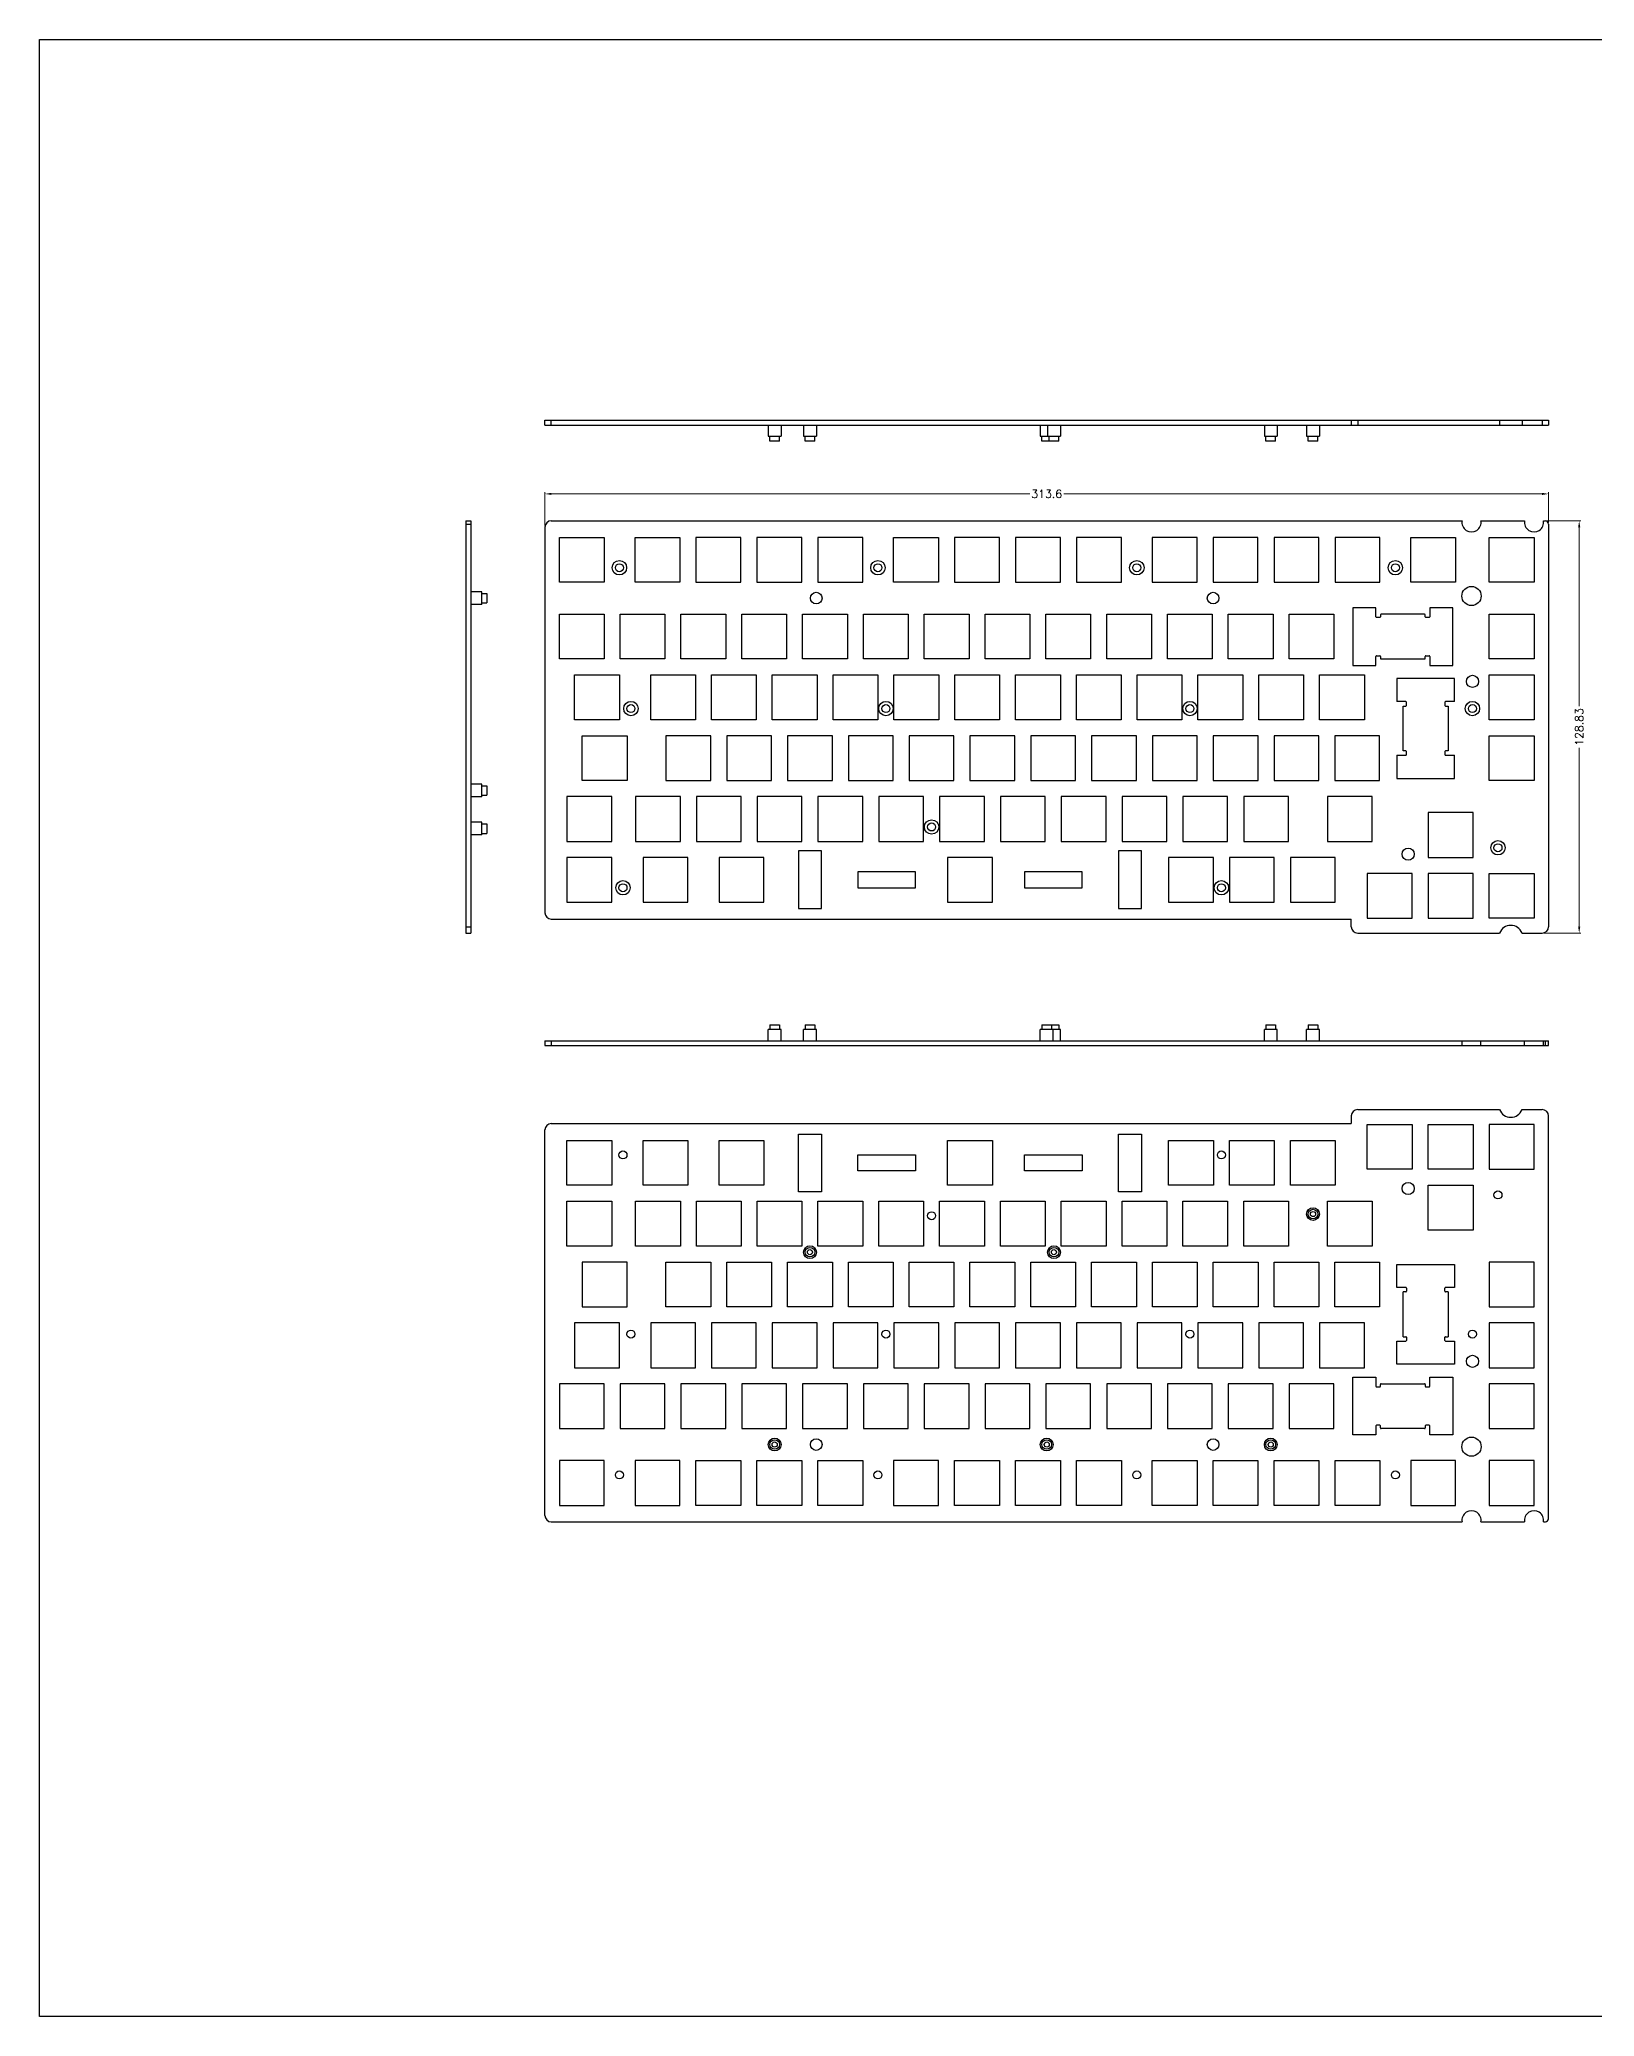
# Model space of a CAD drawing. Header units: millimetres. Extents: x 1236 to 3247, y -1329 to 363.
# Drawn here: x 2371 to 2856, y -1329 to -711 of the extents above; entities that cross this region are included whole.
import ezdxf

# ---------------------------------------------------------------- set-up
doc = ezdxf.new("R2010")
doc.units = ezdxf.units.MM
doc.header["$LTSCALE"] = 30.734
doc.header["$PDMODE"] = 3
doc.header["$PDSIZE"] = 8
doc.layers.get('0').update_dxf_attribs({"linetype": 'CONTINUOUS'})
doc.layers.get('Defpoints').update_dxf_attribs({"linetype": 'CONTINUOUS'})
doc.layers.add('dim', color=82, linetype='CONTINUOUS', lineweight=9)
doc.styles.add('ROMANC', font='romanc.shx', dxfattribs={"bigfont": 'gbcbig.shx'})
doc.dimstyles.new('YanXiu', dxfattribs={"dimtxt": 2.5, "dimasz": 2.2, "dimexe": 0.66, "dimexo": 0.66, "dimgap": 0.66, "dimtad": 0, "dimdsep": 46, "dimtxsty": 'ROMANC', "dimcen": 0, "dimclrd": 256, "dimclre": 131, "dimclrt": 42, "dimazin": 2, "dimtfac": 1, "dimtofl": 0, "dimtmove": 0, "dimatfit": 3, "dimfxl": 1, "dimlwd": 5, "dimlwe": 5, "dimarcsym": 0})

# ---------------------------------------------------------------- blocks, each defined once
blk = doc.blocks.new('*D18')
at = {"layer": 'Defpoints', "color": 0}
for p in [(2842.14, -852.92), (2528.54, -863.33), (2842.14, -862.33)]:
    blk.add_point(p, dxfattribs=at)
at = {"layer": 'dim', "color": 131, "lineweight": 5}
for p, q in [((2528.54, -862.83), (2528.54, -852.42)), ((2842.14, -861.83), (2842.14, -852.42))]:
    blk.add_line(p, q, dxfattribs=at)
at = {"layer": 'dim', "lineweight": 5}
for p, q in [((2530.54, -852.92), (2680.02, -852.92)), ((2840.14, -852.92), (2690.66, -852.92))]:
    blk.add_line(p, q, dxfattribs=at)
at = {"layer": 'dim'}
for points in [[(2530.54, -852.59), (2530.54, -853.25), (2528.54, -852.92)], [(2840.14, -852.59), (2840.14, -853.25), (2842.14, -852.92)]]:
    blk.add_solid(points, dxfattribs=at)
at = {"layer": 'dim', "color": 42, "insert": (2685.34, -852.92), "char_height": 2.5, "attachment_point": 5, "style": 'ROMANC'}
blk.add_mtext('313.6', dxfattribs=at)
blk = doc.blocks.new('*D19')
at = {"layer": 'Defpoints', "color": 0}
for p in [(2840.57, -861.33), (2840.14, -990.17), (2851.72, -990.17)]:
    blk.add_point(p, dxfattribs=at)
at = {"layer": 'dim', "color": 131, "lineweight": 5}
for p, q in [((2841.07, -861.33), (2852.22, -861.33)), ((2840.64, -990.17), (2852.22, -990.17))]:
    blk.add_line(p, q, dxfattribs=at)
at = {"layer": 'dim', "lineweight": 5}
for p, q in [((2851.72, -863.33), (2851.72, -919.24)), ((2851.72, -988.17), (2851.72, -932.26))]:
    blk.add_line(p, q, dxfattribs=at)
at = {"layer": 'dim'}
for points in [[(2851.39, -863.33), (2852.05, -863.33), (2851.72, -861.33)], [(2851.39, -988.17), (2852.05, -988.17), (2851.72, -990.17)]]:
    blk.add_solid(points, dxfattribs=at)
at = {"layer": 'dim', "color": 42, "insert": (2851.72, -925.75), "char_height": 2.5, "attachment_point": 5, "rotation": 90, "style": 'ROMANC'}
blk.add_mtext('128.83', dxfattribs=at)

msp = doc.modelspace()

# ---------------------------------------------------------------- linework, layer by layer
at = {"color": 7, "linetype": 'Continuous'}
for p, q in [((2528.543, -831.413), (2528.543, -829.913)), ((2528.543, -829.913), (2842.143, -829.913)), ((2528.543, -831.413), (2842.143, -831.413)), ((2530.543, -831.413), (2530.543, -829.913)), ((2598.343, -831.413), (2598.343, -834.913)), ((2602.343, -831.413), (2602.343, -834.913)), ((2609.373, -831.413), (2609.373, -834.913)), ((2613.373, -831.413), (2613.373, -834.913)), ((2683.343, -831.413), (2683.343, -834.913)), ((2685.608, -831.413), (2685.608, -834.913)), ((2689.608, -831.413), (2689.608, -834.913)), ((2753.343, -831.413), (2753.343, -834.913)), ((2757.343, -831.413), (2757.343, -834.913)), ((2766.548, -831.413), (2766.548, -834.913)), ((2770.548, -831.413), (2770.548, -834.913)), ((2780.508, -829.913), (2780.508, -831.413)), ((2782.508, -829.913), (2782.508, -831.413)), ((2826.838, -829.913), (2826.838, -831.413)), ((2833.848, -829.913), (2833.848, -831.413)), ((2840.143, -829.913), (2840.143, -831.413)), ((2842.143, -829.913), (2842.143, -831.413)), ((2598.343, -834.913), (2602.343, -834.913)), ((2598.843, -836.413), (2598.843, -834.913)), ((2601.843, -836.413), (2598.843, -836.413)), ((2601.843, -836.413), (2601.843, -834.913)), ((2609.373, -834.913), (2613.373, -834.913)), ((2609.873, -836.413), (2609.873, -834.913)), ((2612.873, -836.413), (2609.873, -836.413)), ((2612.873, -836.413), (2612.873, -834.913)), ((2683.343, -834.913), (2689.608, -834.913)), ((2683.843, -836.413), (2683.843, -834.913)), ((2689.108, -836.413), (2683.843, -836.413)), ((2686.108, -836.413), (2686.108, -834.913)), ((2689.108, -836.413), (2689.108, -834.913)), ((2753.343, -834.913), (2757.343, -834.913)), ((2753.843, -836.413), (2753.843, -834.913)), ((2756.843, -836.413), (2753.843, -836.413)), ((2756.843, -836.413), (2756.843, -834.913)), ((2766.548, -834.913), (2770.548, -834.913)), ((2767.048, -836.413), (2767.048, -834.913)), ((2770.048, -836.413), (2767.048, -836.413)), ((2770.048, -836.413), (2770.048, -834.913)), ((2503.899, -861.331), (2503.899, -990.165)), ((2503.899, -861.331), (2505.399, -861.331)), ((2503.899, -862.331), (2505.399, -862.331)), ((2505.399, -861.331), (2505.399, -990.165)), ((2528.543, -863.331), (2528.543, -983.798)), ((2530.543, -861.331), (2815.103, -861.331)), ((2821.03, -861.331), (2834.643, -861.331)), ((2840.57, -861.331), (2841.143, -861.331)), ((2842.143, -862.331), (2842.143, -988.165)), ((2533.078, -880.498), (2533.078, -866.498)), ((2533.078, -866.498), (2547.078, -866.498)), ((2547.078, -866.498), (2547.078, -880.498)), ((2556.715, -880.498), (2556.715, -866.498)), ((2556.715, -866.498), (2570.715, -866.498)), ((2570.715, -866.498), (2570.715, -880.498)), ((2575.765, -866.498), (2575.765, -880.498)), ((2589.765, -866.498), (2575.765, -866.498)), ((2589.765, -880.498), (2589.765, -866.498)), ((2594.815, -866.498), (2594.815, -880.498)), ((2608.815, -866.498), (2594.815, -866.498)), ((2608.815, -880.498), (2608.815, -866.498)), ((2613.865, -866.498), (2613.865, -880.498)), ((2627.865, -866.498), (2613.865, -866.498)), ((2627.865, -880.498), (2627.865, -866.498)), ((2637.523, -880.498), (2637.523, -866.498)), ((2637.523, -866.498), (2651.523, -866.498)), ((2651.523, -866.498), (2651.523, -880.498)), ((2656.573, -866.498), (2656.573, -880.498)), ((2670.573, -866.498), (2656.573, -866.498)), ((2670.573, -880.498), (2670.573, -866.498)), ((2675.623, -866.498), (2675.623, -880.498)), ((2689.623, -866.498), (2675.623, -866.498)), ((2689.623, -880.498), (2689.623, -866.498)), ((2694.673, -866.498), (2694.673, -880.498)), ((2708.673, -866.498), (2694.673, -866.498)), ((2708.673, -880.498), (2708.673, -866.498)), ((2718.31, -866.498), (2718.31, -880.498)), ((2732.31, -866.498), (2718.31, -866.498)), ((2732.31, -880.498), (2732.31, -866.498)), ((2737.36, -866.498), (2737.36, -880.498)), ((2751.36, -866.498), (2737.36, -866.498)), ((2751.36, -880.498), (2751.36, -866.498)), ((2770.41, -866.498), (2756.41, -866.498)), ((2756.41, -866.498), (2756.41, -880.498)), ((2770.41, -880.498), (2770.41, -866.498)), ((2789.46, -866.498), (2775.46, -866.498)), ((2775.46, -866.498), (2775.46, -880.498)), ((2789.46, -880.498), (2789.46, -866.498)), ((2799.078, -866.498), (2813.078, -866.498)), ((2799.078, -880.498), (2799.078, -866.498)), ((2813.078, -866.498), (2813.078, -880.498)), ((2823.608, -866.498), (2837.608, -866.498)), ((2823.608, -880.498), (2823.608, -866.498)), ((2837.608, -866.498), (2837.608, -880.498)), ((2547.078, -880.498), (2533.078, -880.498)), ((2570.715, -880.498), (2556.715, -880.498)), ((2575.765, -880.498), (2589.765, -880.498)), ((2594.815, -880.498), (2608.815, -880.498)), ((2613.865, -880.498), (2627.865, -880.498)), ((2651.523, -880.498), (2637.523, -880.498)), ((2656.573, -880.498), (2670.573, -880.498)), ((2675.623, -880.498), (2689.623, -880.498)), ((2694.673, -880.498), (2708.673, -880.498)), ((2718.31, -880.498), (2732.31, -880.498)), ((2737.36, -880.498), (2751.36, -880.498)), ((2756.41, -880.498), (2770.41, -880.498)), ((2775.46, -880.498), (2789.46, -880.498)), ((2813.078, -880.498), (2799.078, -880.498)), ((2837.608, -880.498), (2823.608, -880.498)), ((2508.899, -883.498), (2505.399, -883.498)), ((2508.899, -887.498), (2505.399, -887.498)), ((2508.899, -887.497), (2508.899, -883.499)), ((2508.899, -883.998), (2510.399, -883.998)), ((2508.899, -886.998), (2510.399, -886.998)), ((2510.399, -883.998), (2510.399, -886.998)), ((2788.203, -888.498), (2781.003, -888.498)), ((2781.003, -888.498), (2781.003, -906.498)), ((2788.203, -891.298), (2788.203, -888.498)), ((2812.203, -888.498), (2805.003, -888.498)), ((2805.003, -888.498), (2805.003, -891.298)), ((2812.203, -906.498), (2812.203, -888.498)), ((2533.078, -904.498), (2533.078, -890.498)), ((2533.078, -890.498), (2547.078, -890.498)), ((2547.078, -890.498), (2547.078, -904.498)), ((2552.078, -904.498), (2552.078, -890.498)), ((2552.078, -890.498), (2566.078, -890.498)), ((2566.078, -890.498), (2566.078, -904.498)), ((2571.078, -904.498), (2571.078, -890.498)), ((2571.078, -890.498), (2585.078, -890.498)), ((2585.078, -890.498), (2585.078, -904.498)), ((2590.078, -904.498), (2590.078, -890.498)), ((2590.078, -890.498), (2604.078, -890.498)), ((2604.078, -890.498), (2604.078, -904.498)), ((2609.078, -904.498), (2609.078, -890.498)), ((2609.078, -890.498), (2623.078, -890.498)), ((2623.078, -890.498), (2623.078, -904.498)), ((2628.078, -904.498), (2628.078, -890.498)), ((2628.078, -890.498), (2642.078, -890.498)), ((2642.078, -890.498), (2642.078, -904.498)), ((2647.078, -904.498), (2647.078, -890.498)), ((2647.078, -890.498), (2661.078, -890.498)), ((2661.078, -890.498), (2661.078, -904.498)), ((2666.078, -904.498), (2666.078, -890.498)), ((2666.078, -890.498), (2680.078, -890.498)), ((2680.078, -890.498), (2680.078, -904.498)), ((2685.078, -904.498), (2685.078, -890.498)), ((2685.078, -890.498), (2699.078, -890.498)), ((2699.078, -890.498), (2699.078, -904.498)), ((2704.078, -904.498), (2704.078, -890.498)), ((2704.078, -890.498), (2718.078, -890.498)), ((2718.078, -890.498), (2718.078, -904.498)), ((2723.078, -890.498), (2737.078, -890.498)), ((2723.078, -904.498), (2723.078, -890.498)), ((2737.078, -890.498), (2737.078, -904.498)), ((2742.078, -890.498), (2756.078, -890.498)), ((2742.078, -904.498), (2742.078, -890.498)), ((2756.078, -890.498), (2756.078, -904.498)), ((2761.078, -890.498), (2775.078, -890.498)), ((2761.078, -904.498), (2761.078, -890.498)), ((2775.078, -890.498), (2775.078, -904.498)), ((2789.403, -891.498), (2788.403, -891.498)), ((2789.603, -890.698), (2789.603, -891.298)), ((2803.403, -890.498), (2789.803, -890.498)), ((2803.603, -891.298), (2803.603, -890.698)), ((2804.803, -891.498), (2803.803, -891.498)), ((2823.608, -890.498), (2837.608, -890.498)), ((2823.608, -904.498), (2823.608, -890.498)), ((2837.608, -890.498), (2837.608, -904.498)), ((2547.078, -904.498), (2533.078, -904.498)), ((2566.078, -904.498), (2552.078, -904.498)), ((2585.078, -904.498), (2571.078, -904.498)), ((2604.078, -904.498), (2590.078, -904.498)), ((2623.078, -904.498), (2609.078, -904.498)), ((2642.078, -904.498), (2628.078, -904.498)), ((2661.078, -904.498), (2647.078, -904.498)), ((2680.078, -904.498), (2666.078, -904.498)), ((2699.078, -904.498), (2685.078, -904.498)), ((2718.078, -904.498), (2704.078, -904.498)), ((2737.078, -904.498), (2723.078, -904.498)), ((2756.078, -904.498), (2742.078, -904.498)), ((2775.078, -904.498), (2761.078, -904.498)), ((2781.003, -906.498), (2788.203, -906.498)), ((2788.203, -906.498), (2788.203, -903.698)), ((2788.403, -903.498), (2789.403, -903.498)), ((2789.603, -903.698), (2789.603, -904.298)), ((2789.803, -904.498), (2803.403, -904.498)), ((2803.603, -904.298), (2803.603, -903.698)), ((2803.803, -903.498), (2804.803, -903.498)), ((2805.003, -903.698), (2805.003, -906.498)), ((2805.003, -906.498), (2812.203, -906.498)), ((2837.608, -904.498), (2823.608, -904.498)), ((2537.843, -923.498), (2537.843, -909.498)), ((2537.843, -909.498), (2551.843, -909.498)), ((2551.843, -909.498), (2551.843, -923.498)), ((2561.608, -923.498), (2561.608, -909.498)), ((2561.608, -909.498), (2575.608, -909.498)), ((2575.608, -909.498), (2575.608, -923.498)), ((2580.608, -923.498), (2580.608, -909.498)), ((2580.608, -909.498), (2594.608, -909.498)), ((2594.608, -909.498), (2594.608, -923.498)), ((2599.608, -923.498), (2599.608, -909.498)), ((2599.608, -909.498), (2613.608, -909.498)), ((2613.608, -909.498), (2613.608, -923.498)), ((2618.608, -923.498), (2618.608, -909.498)), ((2618.608, -909.498), (2632.608, -909.498)), ((2632.608, -909.498), (2632.608, -923.498)), ((2637.608, -923.498), (2637.608, -909.498)), ((2637.608, -909.498), (2651.608, -909.498)), ((2651.608, -909.498), (2651.608, -923.498)), ((2656.608, -923.498), (2656.608, -909.498)), ((2656.608, -909.498), (2670.608, -909.498)), ((2670.608, -909.498), (2670.608, -923.498)), ((2675.608, -923.498), (2675.608, -909.498)), ((2675.608, -909.498), (2689.608, -909.498)), ((2689.608, -909.498), (2689.608, -923.498)), ((2694.608, -923.498), (2694.608, -909.498)), ((2694.608, -909.498), (2708.608, -909.498)), ((2708.608, -909.498), (2708.608, -923.498)), ((2713.608, -909.498), (2727.608, -909.498)), ((2713.608, -923.498), (2713.608, -909.498)), ((2727.608, -909.498), (2727.608, -923.498)), ((2732.608, -909.498), (2746.608, -909.498)), ((2732.608, -923.498), (2732.608, -909.498)), ((2746.608, -909.498), (2746.608, -923.498)), ((2751.608, -909.498), (2765.608, -909.498)), ((2751.608, -923.498), (2751.608, -909.498)), ((2765.608, -909.498), (2765.608, -923.498)), ((2770.608, -909.498), (2784.608, -909.498)), ((2770.608, -923.498), (2770.608, -909.498)), ((2784.608, -909.498), (2784.608, -923.498)), ((2812.748, -910.598), (2794.748, -910.598)), ((2794.748, -910.598), (2794.748, -917.798)), ((2812.748, -917.798), (2812.748, -910.598)), ((2823.608, -909.498), (2837.608, -909.498)), ((2823.608, -923.498), (2823.608, -909.498)), ((2837.608, -909.498), (2837.608, -923.498)), ((2796.748, -933.198), (2796.748, -919.198)), ((2810.748, -919.198), (2810.748, -933.198)), ((2551.843, -923.498), (2537.843, -923.498)), ((2575.608, -923.498), (2561.608, -923.498)), ((2594.608, -923.498), (2580.608, -923.498)), ((2613.608, -923.498), (2599.608, -923.498)), ((2632.608, -923.498), (2618.608, -923.498)), ((2651.608, -923.498), (2637.608, -923.498)), ((2670.608, -923.498), (2656.608, -923.498)), ((2689.608, -923.498), (2675.608, -923.498)), ((2708.608, -923.498), (2694.608, -923.498)), ((2727.608, -923.498), (2713.608, -923.498)), ((2746.608, -923.498), (2732.608, -923.498)), ((2765.608, -923.498), (2751.608, -923.498)), ((2784.608, -923.498), (2770.608, -923.498)), ((2837.608, -923.498), (2823.608, -923.498)), ((2540.223, -942.498), (2540.223, -928.498)), ((2540.223, -928.498), (2554.223, -928.498)), ((2554.223, -928.498), (2554.223, -942.498)), ((2566.373, -928.498), (2566.373, -942.498)), ((2580.373, -928.498), (2566.373, -928.498)), ((2580.373, -942.498), (2580.373, -928.498)), ((2585.373, -928.498), (2585.373, -942.498)), ((2599.373, -928.498), (2585.373, -928.498)), ((2599.373, -942.498), (2599.373, -928.498)), ((2604.373, -928.498), (2604.373, -942.498)), ((2618.373, -928.498), (2604.373, -928.498)), ((2618.373, -942.498), (2618.373, -928.498)), ((2623.373, -928.498), (2623.373, -942.498)), ((2637.373, -928.498), (2623.373, -928.498)), ((2637.373, -942.498), (2637.373, -928.498)), ((2642.373, -928.498), (2642.373, -942.498)), ((2656.373, -928.498), (2642.373, -928.498)), ((2656.373, -942.498), (2656.373, -928.498)), ((2661.373, -928.498), (2661.373, -942.498)), ((2675.373, -928.498), (2661.373, -928.498)), ((2675.373, -942.498), (2675.373, -928.498)), ((2680.373, -928.498), (2680.373, -942.498)), ((2694.373, -928.498), (2680.373, -928.498)), ((2694.373, -942.498), (2694.373, -928.498)), ((2713.373, -928.498), (2699.373, -928.498)), ((2699.373, -928.498), (2699.373, -942.498)), ((2713.373, -942.498), (2713.373, -928.498)), ((2732.373, -928.498), (2718.373, -928.498)), ((2718.373, -928.498), (2718.373, -942.498)), ((2732.373, -942.498), (2732.373, -928.498)), ((2751.373, -928.498), (2737.373, -928.498)), ((2737.373, -928.498), (2737.373, -942.498)), ((2751.373, -942.498), (2751.373, -928.498)), ((2770.373, -928.498), (2756.373, -928.498)), ((2756.373, -928.498), (2756.373, -942.498)), ((2770.373, -942.498), (2770.373, -928.498)), ((2789.373, -928.498), (2775.373, -928.498)), ((2775.373, -928.498), (2775.373, -942.498)), ((2789.373, -942.498), (2789.373, -928.498)), ((2823.608, -928.498), (2837.608, -928.498)), ((2823.608, -942.498), (2823.608, -928.498)), ((2837.608, -928.498), (2837.608, -942.498)), ((2794.748, -934.598), (2794.748, -941.798)), ((2812.748, -941.798), (2812.748, -934.598)), ((2508.899, -943.598), (2505.399, -943.598)), ((2508.899, -947.597), (2508.899, -943.599)), ((2508.899, -944.098), (2510.399, -944.098)), ((2510.399, -944.098), (2510.399, -947.098)), ((2554.223, -942.498), (2540.223, -942.498)), ((2566.373, -942.498), (2580.373, -942.498)), ((2585.373, -942.498), (2599.373, -942.498)), ((2604.373, -942.498), (2618.373, -942.498)), ((2623.373, -942.498), (2637.373, -942.498)), ((2642.373, -942.498), (2656.373, -942.498)), ((2661.373, -942.498), (2675.373, -942.498)), ((2680.373, -942.498), (2694.373, -942.498)), ((2699.373, -942.498), (2713.373, -942.498)), ((2718.373, -942.498), (2732.373, -942.498)), ((2737.373, -942.498), (2751.373, -942.498)), ((2756.373, -942.498), (2770.373, -942.498)), ((2775.373, -942.498), (2789.373, -942.498)), ((2794.748, -941.798), (2812.748, -941.798)), ((2837.608, -942.498), (2823.608, -942.498)), ((2508.899, -947.598), (2505.399, -947.598)), ((2508.899, -947.098), (2510.399, -947.098)), ((2535.448, -947.498), (2535.448, -961.498)), ((2549.448, -947.498), (2535.448, -947.498)), ((2549.448, -961.498), (2549.448, -947.498)), ((2556.883, -947.498), (2556.883, -961.498)), ((2570.883, -947.498), (2556.883, -947.498)), ((2570.883, -961.498), (2570.883, -947.498)), ((2575.883, -947.498), (2575.883, -961.498)), ((2589.883, -947.498), (2575.883, -947.498)), ((2589.883, -961.498), (2589.883, -947.498)), ((2594.883, -947.498), (2594.883, -961.498)), ((2608.883, -947.498), (2594.883, -947.498)), ((2608.883, -961.498), (2608.883, -947.498)), ((2613.883, -947.498), (2613.883, -961.498)), ((2627.883, -947.498), (2613.883, -947.498)), ((2627.883, -961.498), (2627.883, -947.498)), ((2632.883, -947.498), (2632.883, -961.498)), ((2646.883, -947.498), (2632.883, -947.498)), ((2646.883, -961.498), (2646.883, -947.498)), ((2651.883, -947.498), (2651.883, -961.498)), ((2665.883, -947.498), (2651.883, -947.498)), ((2665.883, -961.498), (2665.883, -947.498)), ((2684.883, -947.498), (2670.883, -947.498)), ((2670.883, -947.498), (2670.883, -961.498)), ((2684.883, -961.498), (2684.883, -947.498)), ((2703.883, -947.498), (2689.883, -947.498)), ((2689.883, -947.498), (2689.883, -961.498)), ((2703.883, -961.498), (2703.883, -947.498)), ((2722.883, -947.498), (2708.883, -947.498)), ((2708.883, -947.498), (2708.883, -961.498)), ((2722.883, -961.498), (2722.883, -947.498)), ((2741.883, -947.498), (2727.883, -947.498)), ((2727.883, -947.498), (2727.883, -961.498)), ((2741.883, -961.498), (2741.883, -947.498)), ((2760.883, -947.498), (2746.883, -947.498)), ((2746.883, -947.498), (2746.883, -961.498)), ((2760.883, -961.498), (2760.883, -947.498)), ((2787.028, -947.498), (2773.028, -947.498)), ((2773.028, -947.498), (2773.028, -961.498)), ((2787.028, -961.498), (2787.028, -947.498)), ((2508.899, -955.498), (2505.399, -955.498)), ((2508.899, -959.497), (2508.899, -955.499)), ((2508.899, -955.998), (2510.399, -955.998)), ((2510.399, -955.998), (2510.399, -958.998)), ((2818.558, -952.498), (2804.558, -952.498)), ((2804.558, -952.498), (2804.558, -966.498)), ((2818.558, -966.498), (2818.558, -952.498)), ((2508.899, -959.498), (2505.399, -959.498)), ((2508.899, -958.998), (2510.399, -958.998)), ((2535.448, -961.498), (2549.448, -961.498)), ((2556.883, -961.498), (2570.883, -961.498)), ((2575.883, -961.498), (2589.883, -961.498)), ((2594.883, -961.498), (2608.883, -961.498)), ((2613.883, -961.498), (2627.883, -961.498)), ((2632.883, -961.498), (2646.883, -961.498)), ((2651.883, -961.498), (2665.883, -961.498)), ((2670.883, -961.498), (2684.883, -961.498)), ((2689.883, -961.498), (2703.883, -961.498)), ((2708.883, -961.498), (2722.883, -961.498)), ((2727.883, -961.498), (2741.883, -961.498)), ((2746.883, -961.498), (2760.883, -961.498)), ((2773.028, -961.498), (2787.028, -961.498)), ((2535.448, -966.498), (2535.448, -980.498)), ((2549.448, -966.498), (2535.448, -966.498)), ((2549.448, -980.498), (2549.448, -966.498)), ((2559.213, -966.498), (2559.213, -980.498)), ((2573.213, -966.498), (2559.213, -966.498)), ((2573.213, -980.498), (2573.213, -966.498)), ((2582.978, -966.498), (2582.978, -980.498)), ((2596.978, -966.498), (2582.978, -966.498)), ((2596.978, -980.498), (2596.978, -966.498)), ((2607.783, -964.498), (2607.783, -982.498)), ((2614.983, -964.498), (2607.783, -964.498)), ((2614.983, -982.498), (2614.983, -964.498)), ((2668.383, -966.498), (2654.383, -966.498)), ((2654.383, -966.498), (2654.383, -980.498)), ((2668.383, -980.498), (2668.383, -966.498)), ((2714.983, -964.498), (2707.783, -964.498)), ((2707.783, -964.498), (2707.783, -982.498)), ((2714.983, -982.498), (2714.983, -964.498)), ((2737.408, -966.498), (2723.408, -966.498)), ((2723.408, -966.498), (2723.408, -980.498)), ((2737.408, -980.498), (2737.408, -966.498)), ((2756.458, -966.498), (2742.458, -966.498)), ((2742.458, -966.498), (2742.458, -980.498)), ((2756.458, -980.498), (2756.458, -966.498)), ((2775.508, -966.498), (2761.508, -966.498)), ((2761.508, -966.498), (2761.508, -980.498)), ((2775.508, -980.498), (2775.508, -966.498)), ((2804.558, -966.498), (2818.558, -966.498)), ((2626.383, -970.998), (2626.383, -975.998)), ((2644.383, -970.998), (2626.383, -970.998)), ((2644.383, -975.998), (2644.383, -970.998)), ((2696.383, -970.998), (2678.383, -970.998)), ((2678.383, -970.998), (2678.383, -975.998)), ((2696.383, -975.998), (2696.383, -970.998)), ((2799.508, -971.498), (2785.508, -971.498)), ((2785.508, -971.498), (2785.508, -985.498)), ((2799.508, -985.498), (2799.508, -971.498)), ((2818.558, -971.498), (2804.558, -971.498)), ((2804.558, -971.498), (2804.558, -985.498)), ((2818.558, -985.498), (2818.558, -971.498)), ((2823.608, -971.498), (2837.608, -971.498)), ((2823.608, -985.498), (2823.608, -971.498)), ((2837.608, -971.498), (2837.608, -985.498)), ((2535.448, -980.498), (2549.448, -980.498)), ((2559.213, -980.498), (2573.213, -980.498)), ((2582.978, -980.498), (2596.978, -980.498)), ((2626.383, -975.998), (2644.383, -975.998)), ((2654.383, -980.498), (2668.383, -980.498)), ((2678.383, -975.998), (2696.383, -975.998)), ((2723.408, -980.498), (2737.408, -980.498)), ((2742.458, -980.498), (2756.458, -980.498)), ((2761.508, -980.498), (2775.508, -980.498)), ((2503.899, -988.165), (2505.399, -988.165)), ((2530.543, -985.798), (2780.508, -985.798)), ((2607.783, -982.498), (2614.983, -982.498)), ((2707.783, -982.498), (2714.983, -982.498)), ((2780.508, -988.165), (2780.508, -985.798)), ((2785.508, -985.498), (2799.508, -985.498)), ((2804.558, -985.498), (2818.558, -985.498)), ((2837.608, -985.498), (2823.608, -985.498)), ((2503.899, -990.165), (2505.399, -990.165)), ((2782.508, -990.165), (2826.838, -990.165)), ((2833.848, -990.165), (2840.143, -990.165)), ((2598.843, -1018.81), (2598.843, -1020.31)), ((2598.843, -1018.81), (2601.843, -1018.81)), ((2601.843, -1018.81), (2601.843, -1020.31)), ((2609.873, -1018.81), (2609.873, -1020.31)), ((2609.873, -1018.81), (2612.873, -1018.81)), ((2612.873, -1018.81), (2612.873, -1020.31)), ((2683.843, -1018.81), (2683.843, -1020.31)), ((2683.843, -1018.81), (2689.108, -1018.81)), ((2686.843, -1018.81), (2686.843, -1020.31)), ((2689.108, -1018.81), (2689.108, -1020.31)), ((2753.843, -1018.81), (2756.843, -1018.81)), ((2753.843, -1018.81), (2753.843, -1020.31)), ((2756.843, -1018.81), (2756.843, -1020.31)), ((2767.048, -1018.81), (2770.048, -1018.81)), ((2767.048, -1018.81), (2767.048, -1020.31)), ((2770.048, -1018.81), (2770.048, -1020.31)), ((2528.543, -1023.81), (2528.543, -1025.31)), ((2528.543, -1023.81), (2842.143, -1023.81)), ((2528.543, -1025.31), (2842.143, -1025.31)), ((2530.543, -1023.81), (2530.543, -1025.31)), ((2598.343, -1023.81), (2598.343, -1020.31)), ((2602.343, -1020.31), (2598.343, -1020.31)), ((2602.343, -1023.81), (2602.343, -1020.31)), ((2609.373, -1023.81), (2609.373, -1020.31)), ((2613.373, -1020.31), (2609.373, -1020.31)), ((2613.373, -1023.81), (2613.373, -1020.31)), ((2683.343, -1023.81), (2683.343, -1020.31)), ((2689.608, -1020.31), (2683.343, -1020.31)), ((2687.343, -1023.81), (2687.343, -1020.31)), ((2689.608, -1023.81), (2689.608, -1020.31)), ((2757.343, -1020.31), (2753.343, -1020.31)), ((2753.343, -1023.81), (2753.343, -1020.31)), ((2757.343, -1023.81), (2757.343, -1020.31)), ((2770.548, -1020.31), (2766.548, -1020.31)), ((2766.548, -1023.81), (2766.548, -1020.31)), ((2770.548, -1023.81), (2770.548, -1020.31)), ((2815.103, -1025.31), (2815.103, -1023.81)), ((2821.03, -1025.31), (2821.03, -1023.81)), ((2834.643, -1025.31), (2834.643, -1023.81)), ((2840.57, -1025.31), (2840.57, -1023.81)), ((2841.143, -1025.31), (2841.143, -1023.81)), ((2842.143, -1025.31), (2842.143, -1023.81)), ((2530.543, -1049.655), (2780.508, -1049.655)), ((2780.508, -1047.288), (2780.508, -1049.655)), ((2782.508, -1045.288), (2826.838, -1045.288)), ((2785.508, -1049.955), (2799.508, -1049.955)), ((2785.508, -1063.955), (2785.508, -1049.955)), ((2799.508, -1049.955), (2799.508, -1063.955)), ((2804.558, -1049.955), (2818.558, -1049.955)), ((2804.558, -1063.955), (2804.558, -1049.955)), ((2818.558, -1049.955), (2818.558, -1063.955)), ((2837.608, -1049.955), (2823.608, -1049.955)), ((2823.608, -1049.955), (2823.608, -1063.955)), ((2833.848, -1045.288), (2840.143, -1045.288)), ((2837.608, -1063.955), (2837.608, -1049.955)), ((2842.143, -1173.122), (2842.143, -1047.288)), ((2528.543, -1172.122), (2528.543, -1051.655)), ((2535.448, -1068.955), (2535.448, -1054.955)), ((2535.448, -1054.955), (2549.448, -1054.955)), ((2549.448, -1054.955), (2549.448, -1068.955)), ((2559.213, -1068.955), (2559.213, -1054.955)), ((2559.213, -1054.955), (2573.213, -1054.955)), ((2573.213, -1054.955), (2573.213, -1068.955)), ((2582.978, -1068.955), (2582.978, -1054.955)), ((2582.978, -1054.955), (2596.978, -1054.955)), ((2596.978, -1054.955), (2596.978, -1068.955)), ((2607.783, -1070.955), (2607.783, -1052.955)), ((2607.783, -1052.955), (2614.983, -1052.955)), ((2614.983, -1052.955), (2614.983, -1070.955)), ((2654.383, -1068.955), (2654.383, -1054.955)), ((2654.383, -1054.955), (2668.383, -1054.955)), ((2668.383, -1054.955), (2668.383, -1068.955)), ((2707.783, -1070.955), (2707.783, -1052.955)), ((2707.783, -1052.955), (2714.983, -1052.955)), ((2714.983, -1052.955), (2714.983, -1070.955)), ((2723.408, -1068.955), (2723.408, -1054.955)), ((2723.408, -1054.955), (2737.408, -1054.955)), ((2737.408, -1054.955), (2737.408, -1068.955)), ((2742.458, -1068.955), (2742.458, -1054.955)), ((2742.458, -1054.955), (2756.458, -1054.955)), ((2756.458, -1054.955), (2756.458, -1068.955)), ((2761.508, -1054.955), (2775.508, -1054.955)), ((2761.508, -1068.955), (2761.508, -1054.955)), ((2775.508, -1054.955), (2775.508, -1068.955)), ((2626.383, -1064.455), (2626.383, -1059.455)), ((2626.383, -1059.455), (2644.383, -1059.455)), ((2644.383, -1059.455), (2644.383, -1064.455)), ((2678.383, -1064.455), (2678.383, -1059.455)), ((2678.383, -1059.455), (2696.383, -1059.455)), ((2696.383, -1059.455), (2696.383, -1064.455)), ((2644.383, -1064.455), (2626.383, -1064.455)), ((2696.383, -1064.455), (2678.383, -1064.455)), ((2799.508, -1063.955), (2785.508, -1063.955)), ((2818.558, -1063.955), (2804.558, -1063.955)), ((2823.608, -1063.955), (2837.608, -1063.955)), ((2549.448, -1068.955), (2535.448, -1068.955)), ((2535.448, -1087.955), (2535.448, -1073.955)), ((2535.448, -1073.955), (2549.448, -1073.955)), ((2549.448, -1073.955), (2549.448, -1087.955)), ((2556.883, -1087.955), (2556.883, -1073.955)), ((2556.883, -1073.955), (2570.883, -1073.955)), ((2573.213, -1068.955), (2559.213, -1068.955)), ((2570.883, -1073.955), (2570.883, -1087.955)), ((2575.883, -1087.955), (2575.883, -1073.955)), ((2575.883, -1073.955), (2589.883, -1073.955)), ((2596.978, -1068.955), (2582.978, -1068.955)), ((2589.883, -1073.955), (2589.883, -1087.955)), ((2594.883, -1087.955), (2594.883, -1073.955)), ((2594.883, -1073.955), (2608.883, -1073.955)), ((2614.983, -1070.955), (2607.783, -1070.955)), ((2608.883, -1073.955), (2608.883, -1087.955)), ((2613.883, -1087.955), (2613.883, -1073.955)), ((2613.883, -1073.955), (2627.883, -1073.955)), ((2627.883, -1073.955), (2627.883, -1087.955)), ((2632.883, -1087.955), (2632.883, -1073.955)), ((2632.883, -1073.955), (2646.883, -1073.955)), ((2646.883, -1073.955), (2646.883, -1087.955)), ((2651.883, -1087.955), (2651.883, -1073.955)), ((2651.883, -1073.955), (2665.883, -1073.955)), ((2668.383, -1068.955), (2654.383, -1068.955)), ((2665.883, -1073.955), (2665.883, -1087.955)), ((2670.883, -1087.955), (2670.883, -1073.955)), ((2670.883, -1073.955), (2684.883, -1073.955)), ((2684.883, -1073.955), (2684.883, -1087.955)), ((2689.883, -1087.955), (2689.883, -1073.955)), ((2689.883, -1073.955), (2703.883, -1073.955)), ((2703.883, -1073.955), (2703.883, -1087.955)), ((2714.983, -1070.955), (2707.783, -1070.955)), ((2708.883, -1087.955), (2708.883, -1073.955)), ((2708.883, -1073.955), (2722.883, -1073.955)), ((2722.883, -1073.955), (2722.883, -1087.955)), ((2737.408, -1068.955), (2723.408, -1068.955)), ((2727.883, -1087.955), (2727.883, -1073.955)), ((2727.883, -1073.955), (2741.883, -1073.955)), ((2741.883, -1073.955), (2741.883, -1087.955)), ((2756.458, -1068.955), (2742.458, -1068.955)), ((2746.883, -1073.955), (2760.883, -1073.955)), ((2746.883, -1087.955), (2746.883, -1073.955)), ((2760.883, -1073.955), (2760.883, -1087.955)), ((2775.508, -1068.955), (2761.508, -1068.955)), ((2773.028, -1073.955), (2787.028, -1073.955)), ((2773.028, -1087.955), (2773.028, -1073.955)), ((2787.028, -1073.955), (2787.028, -1087.955)), ((2804.558, -1068.955), (2818.558, -1068.955)), ((2804.558, -1082.955), (2804.558, -1068.955)), ((2818.558, -1068.955), (2818.558, -1082.955)), ((2818.558, -1082.955), (2804.558, -1082.955)), ((2549.448, -1087.955), (2535.448, -1087.955)), ((2540.223, -1092.955), (2540.223, -1106.955)), ((2554.223, -1092.955), (2540.223, -1092.955)), ((2554.223, -1106.955), (2554.223, -1092.955)), ((2570.883, -1087.955), (2556.883, -1087.955)), ((2566.373, -1106.955), (2566.373, -1092.955)), ((2566.373, -1092.955), (2580.373, -1092.955)), ((2589.883, -1087.955), (2575.883, -1087.955)), ((2580.373, -1092.955), (2580.373, -1106.955)), ((2585.373, -1106.955), (2585.373, -1092.955)), ((2585.373, -1092.955), (2599.373, -1092.955)), ((2608.883, -1087.955), (2594.883, -1087.955)), ((2599.373, -1092.955), (2599.373, -1106.955)), ((2604.373, -1106.955), (2604.373, -1092.955)), ((2604.373, -1092.955), (2618.373, -1092.955)), ((2627.883, -1087.955), (2613.883, -1087.955)), ((2618.373, -1092.955), (2618.373, -1106.955)), ((2623.373, -1106.955), (2623.373, -1092.955)), ((2623.373, -1092.955), (2637.373, -1092.955)), ((2646.883, -1087.955), (2632.883, -1087.955)), ((2637.373, -1092.955), (2637.373, -1106.955)), ((2642.373, -1106.955), (2642.373, -1092.955)), ((2642.373, -1092.955), (2656.373, -1092.955)), ((2665.883, -1087.955), (2651.883, -1087.955)), ((2656.373, -1092.955), (2656.373, -1106.955)), ((2661.373, -1106.955), (2661.373, -1092.955)), ((2661.373, -1092.955), (2675.373, -1092.955)), ((2684.883, -1087.955), (2670.883, -1087.955)), ((2675.373, -1092.955), (2675.373, -1106.955)), ((2680.373, -1106.955), (2680.373, -1092.955)), ((2680.373, -1092.955), (2694.373, -1092.955)), ((2703.883, -1087.955), (2689.883, -1087.955)), ((2694.373, -1092.955), (2694.373, -1106.955)), ((2699.373, -1106.955), (2699.373, -1092.955)), ((2699.373, -1092.955), (2713.373, -1092.955)), ((2722.883, -1087.955), (2708.883, -1087.955)), ((2713.373, -1092.955), (2713.373, -1106.955)), ((2718.373, -1092.955), (2732.373, -1092.955)), ((2718.373, -1106.955), (2718.373, -1092.955)), ((2741.883, -1087.955), (2727.883, -1087.955)), ((2732.373, -1092.955), (2732.373, -1106.955)), ((2737.373, -1092.955), (2751.373, -1092.955)), ((2737.373, -1106.955), (2737.373, -1092.955)), ((2760.883, -1087.955), (2746.883, -1087.955)), ((2751.373, -1092.955), (2751.373, -1106.955)), ((2756.373, -1092.955), (2770.373, -1092.955)), ((2756.373, -1106.955), (2756.373, -1092.955)), ((2770.373, -1092.955), (2770.373, -1106.955)), ((2787.028, -1087.955), (2773.028, -1087.955)), ((2775.373, -1092.955), (2789.373, -1092.955)), ((2775.373, -1106.955), (2775.373, -1092.955)), ((2789.373, -1092.955), (2789.373, -1106.955)), ((2837.608, -1092.955), (2823.608, -1092.955)), ((2823.608, -1092.955), (2823.608, -1106.955)), ((2837.608, -1106.955), (2837.608, -1092.955)), ((2794.748, -1093.655), (2812.748, -1093.655)), ((2794.748, -1100.855), (2794.748, -1093.655)), ((2812.748, -1093.655), (2812.748, -1100.855)), ((2797.548, -1100.855), (2794.748, -1100.855)), ((2797.548, -1102.255), (2796.748, -1102.255)), ((2796.748, -1116.255), (2796.748, -1102.255)), ((2797.748, -1101.055), (2797.748, -1102.055)), ((2809.748, -1102.055), (2809.748, -1101.055)), ((2812.748, -1100.855), (2809.948, -1100.855)), ((2810.748, -1102.255), (2809.948, -1102.255)), ((2810.748, -1102.255), (2810.748, -1116.255)), ((2540.223, -1106.955), (2554.223, -1106.955)), ((2580.373, -1106.955), (2566.373, -1106.955)), ((2599.373, -1106.955), (2585.373, -1106.955)), ((2618.373, -1106.955), (2604.373, -1106.955)), ((2637.373, -1106.955), (2623.373, -1106.955)), ((2656.373, -1106.955), (2642.373, -1106.955)), ((2675.373, -1106.955), (2661.373, -1106.955)), ((2694.373, -1106.955), (2680.373, -1106.955)), ((2713.373, -1106.955), (2699.373, -1106.955)), ((2732.373, -1106.955), (2718.373, -1106.955)), ((2751.373, -1106.955), (2737.373, -1106.955)), ((2770.373, -1106.955), (2756.373, -1106.955)), ((2789.373, -1106.955), (2775.373, -1106.955)), ((2823.608, -1106.955), (2837.608, -1106.955)), ((2537.843, -1111.955), (2537.843, -1125.955)), ((2551.843, -1111.955), (2537.843, -1111.955)), ((2551.843, -1125.955), (2551.843, -1111.955)), ((2561.608, -1111.955), (2561.608, -1125.955)), ((2575.608, -1111.955), (2561.608, -1111.955)), ((2575.608, -1125.955), (2575.608, -1111.955)), ((2580.608, -1111.955), (2580.608, -1125.955)), ((2594.608, -1111.955), (2580.608, -1111.955)), ((2594.608, -1125.955), (2594.608, -1111.955)), ((2599.608, -1111.955), (2599.608, -1125.955)), ((2613.608, -1111.955), (2599.608, -1111.955)), ((2613.608, -1125.955), (2613.608, -1111.955)), ((2618.608, -1111.955), (2618.608, -1125.955)), ((2632.608, -1111.955), (2618.608, -1111.955)), ((2632.608, -1125.955), (2632.608, -1111.955)), ((2637.608, -1111.955), (2637.608, -1125.955)), ((2651.608, -1111.955), (2637.608, -1111.955)), ((2651.608, -1125.955), (2651.608, -1111.955)), ((2656.608, -1111.955), (2656.608, -1125.955)), ((2670.608, -1111.955), (2656.608, -1111.955)), ((2670.608, -1125.955), (2670.608, -1111.955)), ((2675.608, -1111.955), (2675.608, -1125.955)), ((2689.608, -1111.955), (2675.608, -1111.955)), ((2689.608, -1125.955), (2689.608, -1111.955)), ((2708.608, -1111.955), (2694.608, -1111.955)), ((2694.608, -1111.955), (2694.608, -1125.955)), ((2708.608, -1125.955), (2708.608, -1111.955)), ((2727.608, -1111.955), (2713.608, -1111.955)), ((2713.608, -1111.955), (2713.608, -1125.955)), ((2727.608, -1125.955), (2727.608, -1111.955)), ((2746.608, -1111.955), (2732.608, -1111.955)), ((2732.608, -1111.955), (2732.608, -1125.955)), ((2746.608, -1125.955), (2746.608, -1111.955)), ((2765.608, -1111.955), (2751.608, -1111.955)), ((2751.608, -1111.955), (2751.608, -1125.955)), ((2765.608, -1125.955), (2765.608, -1111.955)), ((2784.608, -1111.955), (2770.608, -1111.955)), ((2770.608, -1111.955), (2770.608, -1125.955)), ((2784.608, -1125.955), (2784.608, -1111.955)), ((2794.748, -1117.655), (2797.548, -1117.655)), ((2794.748, -1124.855), (2794.748, -1117.655)), ((2796.748, -1116.255), (2797.548, -1116.255)), ((2797.748, -1116.455), (2797.748, -1117.455)), ((2809.748, -1117.455), (2809.748, -1116.455)), ((2809.948, -1116.255), (2810.748, -1116.255)), ((2809.948, -1117.655), (2812.748, -1117.655)), ((2812.748, -1117.655), (2812.748, -1124.855)), ((2837.608, -1111.955), (2823.608, -1111.955)), ((2823.608, -1111.955), (2823.608, -1125.955)), ((2837.608, -1125.955), (2837.608, -1111.955)), ((2537.843, -1125.955), (2551.843, -1125.955)), ((2561.608, -1125.955), (2575.608, -1125.955)), ((2580.608, -1125.955), (2594.608, -1125.955)), ((2599.608, -1125.955), (2613.608, -1125.955)), ((2618.608, -1125.955), (2632.608, -1125.955)), ((2637.608, -1125.955), (2651.608, -1125.955)), ((2656.608, -1125.955), (2670.608, -1125.955)), ((2675.608, -1125.955), (2689.608, -1125.955)), ((2694.608, -1125.955), (2708.608, -1125.955)), ((2713.608, -1125.955), (2727.608, -1125.955)), ((2732.608, -1125.955), (2746.608, -1125.955)), ((2751.608, -1125.955), (2765.608, -1125.955)), ((2770.608, -1125.955), (2784.608, -1125.955)), ((2781.003, -1128.955), (2788.203, -1128.955)), ((2781.003, -1146.955), (2781.003, -1128.955)), ((2788.203, -1128.955), (2788.203, -1131.755)), ((2812.748, -1124.855), (2794.748, -1124.855)), ((2805.003, -1128.955), (2812.203, -1128.955)), ((2805.003, -1131.755), (2805.003, -1128.955)), ((2812.203, -1128.955), (2812.203, -1146.955)), ((2823.608, -1125.955), (2837.608, -1125.955)), ((2533.078, -1130.955), (2533.078, -1144.955)), ((2547.078, -1130.955), (2533.078, -1130.955)), ((2547.078, -1144.955), (2547.078, -1130.955)), ((2552.078, -1130.955), (2552.078, -1144.955)), ((2566.078, -1130.955), (2552.078, -1130.955)), ((2566.078, -1144.955), (2566.078, -1130.955)), ((2571.078, -1130.955), (2571.078, -1144.955)), ((2585.078, -1130.955), (2571.078, -1130.955)), ((2585.078, -1144.955), (2585.078, -1130.955)), ((2590.078, -1130.955), (2590.078, -1144.955)), ((2604.078, -1130.955), (2590.078, -1130.955)), ((2604.078, -1144.955), (2604.078, -1130.955)), ((2609.078, -1130.955), (2609.078, -1144.955)), ((2623.078, -1130.955), (2609.078, -1130.955)), ((2623.078, -1144.955), (2623.078, -1130.955)), ((2628.078, -1130.955), (2628.078, -1144.955)), ((2642.078, -1130.955), (2628.078, -1130.955)), ((2642.078, -1144.955), (2642.078, -1130.955)), ((2647.078, -1130.955), (2647.078, -1144.955)), ((2661.078, -1130.955), (2647.078, -1130.955)), ((2661.078, -1144.955), (2661.078, -1130.955)), ((2680.078, -1130.955), (2666.078, -1130.955)), ((2666.078, -1130.955), (2666.078, -1144.955)), ((2680.078, -1144.955), (2680.078, -1130.955)), ((2699.078, -1130.955), (2685.078, -1130.955)), ((2685.078, -1130.955), (2685.078, -1144.955)), ((2699.078, -1144.955), (2699.078, -1130.955)), ((2718.078, -1130.955), (2704.078, -1130.955)), ((2704.078, -1130.955), (2704.078, -1144.955)), ((2718.078, -1144.955), (2718.078, -1130.955)), ((2737.078, -1130.955), (2723.078, -1130.955)), ((2723.078, -1130.955), (2723.078, -1144.955)), ((2737.078, -1144.955), (2737.078, -1130.955)), ((2756.078, -1130.955), (2742.078, -1130.955)), ((2742.078, -1130.955), (2742.078, -1144.955)), ((2756.078, -1144.955), (2756.078, -1130.955)), ((2775.078, -1130.955), (2761.078, -1130.955)), ((2761.078, -1130.955), (2761.078, -1144.955)), ((2775.078, -1144.955), (2775.078, -1130.955)), ((2788.403, -1131.955), (2789.403, -1131.955)), ((2789.603, -1131.755), (2789.603, -1131.155)), ((2789.803, -1130.955), (2803.403, -1130.955)), ((2803.603, -1131.155), (2803.603, -1131.755)), ((2803.803, -1131.955), (2804.803, -1131.955)), ((2837.608, -1130.955), (2823.608, -1130.955)), ((2823.608, -1130.955), (2823.608, -1144.955)), ((2837.608, -1144.955), (2837.608, -1130.955)), ((2533.078, -1144.955), (2547.078, -1144.955)), ((2552.078, -1144.955), (2566.078, -1144.955)), ((2571.078, -1144.955), (2585.078, -1144.955)), ((2590.078, -1144.955), (2604.078, -1144.955)), ((2609.078, -1144.955), (2623.078, -1144.955)), ((2628.078, -1144.955), (2642.078, -1144.955)), ((2647.078, -1144.955), (2661.078, -1144.955)), ((2666.078, -1144.955), (2680.078, -1144.955)), ((2685.078, -1144.955), (2699.078, -1144.955)), ((2704.078, -1144.955), (2718.078, -1144.955)), ((2723.078, -1144.955), (2737.078, -1144.955)), ((2742.078, -1144.955), (2756.078, -1144.955)), ((2761.078, -1144.955), (2775.078, -1144.955)), ((2788.203, -1146.955), (2781.003, -1146.955)), ((2788.203, -1144.155), (2788.203, -1146.955)), ((2789.403, -1143.955), (2788.403, -1143.955)), ((2789.603, -1144.755), (2789.603, -1144.155)), ((2803.403, -1144.955), (2789.803, -1144.955)), ((2803.603, -1144.155), (2803.603, -1144.755)), ((2804.803, -1143.955), (2803.803, -1143.955)), ((2805.003, -1146.955), (2805.003, -1144.155)), ((2812.203, -1146.955), (2805.003, -1146.955)), ((2823.608, -1144.955), (2837.608, -1144.955)), ((2533.078, -1154.955), (2533.078, -1168.955)), ((2547.078, -1154.955), (2533.078, -1154.955)), ((2547.078, -1168.955), (2547.078, -1154.955)), ((2556.715, -1154.955), (2556.715, -1168.955)), ((2570.715, -1154.955), (2556.715, -1154.955)), ((2570.715, -1168.955), (2570.715, -1154.955)), ((2575.765, -1168.955), (2575.765, -1154.955)), ((2575.765, -1154.955), (2589.765, -1154.955)), ((2589.765, -1154.955), (2589.765, -1168.955)), ((2594.815, -1168.955), (2594.815, -1154.955)), ((2594.815, -1154.955), (2608.815, -1154.955)), ((2608.815, -1154.955), (2608.815, -1168.955)), ((2613.865, -1168.955), (2613.865, -1154.955)), ((2613.865, -1154.955), (2627.865, -1154.955)), ((2627.865, -1154.955), (2627.865, -1168.955)), ((2637.523, -1154.955), (2637.523, -1168.955)), ((2651.523, -1154.955), (2637.523, -1154.955)), ((2651.523, -1168.955), (2651.523, -1154.955)), ((2656.573, -1154.955), (2670.573, -1154.955)), ((2656.573, -1168.955), (2656.573, -1154.955)), ((2670.573, -1154.955), (2670.573, -1168.955)), ((2675.623, -1154.955), (2689.623, -1154.955)), ((2675.623, -1168.955), (2675.623, -1154.955)), ((2689.623, -1154.955), (2689.623, -1168.955)), ((2694.673, -1154.955), (2708.673, -1154.955)), ((2694.673, -1168.955), (2694.673, -1154.955)), ((2708.673, -1154.955), (2708.673, -1168.955)), ((2718.31, -1154.955), (2732.31, -1154.955)), ((2718.31, -1168.955), (2718.31, -1154.955)), ((2732.31, -1154.955), (2732.31, -1168.955)), ((2737.36, -1154.955), (2751.36, -1154.955)), ((2737.36, -1168.955), (2737.36, -1154.955)), ((2751.36, -1154.955), (2751.36, -1168.955)), ((2756.41, -1154.955), (2770.41, -1154.955)), ((2756.41, -1168.955), (2756.41, -1154.955)), ((2770.41, -1154.955), (2770.41, -1168.955)), ((2775.46, -1154.955), (2789.46, -1154.955)), ((2775.46, -1168.955), (2775.46, -1154.955)), ((2789.46, -1154.955), (2789.46, -1168.955)), ((2813.078, -1154.955), (2799.078, -1154.955)), ((2799.078, -1154.955), (2799.078, -1168.955)), ((2813.078, -1168.955), (2813.078, -1154.955)), ((2837.608, -1154.955), (2823.608, -1154.955)), ((2823.608, -1154.955), (2823.608, -1168.955)), ((2837.608, -1168.955), (2837.608, -1154.955)), ((2533.078, -1168.955), (2547.078, -1168.955)), ((2556.715, -1168.955), (2570.715, -1168.955)), ((2589.765, -1168.955), (2575.765, -1168.955)), ((2608.815, -1168.955), (2594.815, -1168.955)), ((2627.865, -1168.955), (2613.865, -1168.955)), ((2637.523, -1168.955), (2651.523, -1168.955)), ((2670.573, -1168.955), (2656.573, -1168.955)), ((2689.623, -1168.955), (2675.623, -1168.955)), ((2708.673, -1168.955), (2694.673, -1168.955)), ((2732.31, -1168.955), (2718.31, -1168.955)), ((2751.36, -1168.955), (2737.36, -1168.955)), ((2770.41, -1168.955), (2756.41, -1168.955)), ((2789.46, -1168.955), (2775.46, -1168.955)), ((2799.078, -1168.955), (2813.078, -1168.955)), ((2823.608, -1168.955), (2837.608, -1168.955)), ((2530.543, -1174.122), (2815.103, -1174.122)), ((2821.03, -1174.122), (2834.643, -1174.122)), ((2840.57, -1174.122), (2841.143, -1174.122))]:
    msp.add_line(p, q, dxfattribs=at)
at = {"color": 6, "linetype": 'Continuous'}
for p, q in [((2797.548, -917.798), (2794.748, -917.798)), ((2796.748, -919.198), (2797.548, -919.198)), ((2797.748, -918.998), (2797.748, -917.998)), ((2809.748, -917.998), (2809.748, -918.998)), ((2812.748, -917.798), (2809.948, -917.798)), ((2809.948, -919.198), (2810.748, -919.198)), ((2794.748, -934.598), (2797.548, -934.598)), ((2797.548, -933.198), (2796.748, -933.198)), ((2797.748, -934.398), (2797.748, -933.398)), ((2809.748, -933.398), (2809.748, -934.398)), ((2810.748, -933.198), (2809.948, -933.198)), ((2809.948, -934.598), (2812.748, -934.598))]:
    msp.add_line(p, q, dxfattribs=at)
msp.add_lwpolyline([(2370.663, -710.953), (3246.917, -710.953), (3246.917, -1328.661), (2370.663, -1328.661)], close=True)
at = {"color": 7, "linetype": 'Continuous'}
for centre, radius in [((2551.843, -875.998), 2.25), ((2551.843, -875.998), 1.25), ((2632.613, -875.998), 2.25), ((2632.613, -875.998), 1.25), ((2713.5, -875.998), 2.25), ((2713.5, -875.998), 1.25), ((2794.278, -875.998), 2.25), ((2794.278, -875.998), 1.25), ((2818.066, -884.826), 3), ((2613.343, -885.498), 1.825), ((2737.343, -885.498), 1.825), ((2818.368, -911.498), 1.9), ((2555.443, -919.998), 2.25), ((2555.443, -919.998), 1.25), ((2635.108, -919.998), 2.25), ((2635.108, -919.998), 1.25), ((2730.108, -919.998), 2.25), ((2730.108, -919.998), 1.25), ((2818.368, -919.998), 2.25), ((2818.368, -919.998), 1.25), ((2649.383, -956.998), 2.25), ((2649.383, -956.998), 1.25), ((2798.273, -965.498), 1.9), ((2826.343, -963.498), 2.25), ((2826.343, -963.498), 1.25), ((2552.958, -975.998), 2.25), ((2552.958, -975.998), 1.25), ((2739.933, -975.998), 2.25), ((2739.933, -975.998), 1.25), ((2552.958, -1059.455), 1.25), ((2739.933, -1059.455), 1.25), ((2798.273, -1069.955), 1.9), ((2826.343, -1071.955), 1.25), ((2649.383, -1078.455), 1.25), ((2768.548, -1077.955), 2), ((2768.548, -1077.955), 1.5), ((2768.548, -1077.955), 0.8), ((2611.373, -1089.855), 2), ((2611.373, -1089.855), 1.5), ((2611.373, -1089.855), 0.8), ((2687.608, -1089.855), 2), ((2687.608, -1089.855), 1.5), ((2687.608, -1089.855), 0.8), ((2555.443, -1115.455), 1.25), ((2635.108, -1115.455), 1.25), ((2730.108, -1115.455), 1.25), ((2818.368, -1115.455), 1.25), ((2818.368, -1123.955), 1.9), ((2600.343, -1149.955), 2), ((2600.343, -1149.955), 1.5), ((2613.343, -1149.955), 1.825), ((2685.343, -1149.955), 2), ((2685.343, -1149.955), 1.5), ((2737.343, -1149.955), 1.825), ((2755.343, -1149.955), 2), ((2755.343, -1149.955), 1.5), ((2818.066, -1150.627), 3), ((2600.343, -1149.955), 0.8), ((2685.343, -1149.955), 0.8), ((2755.343, -1149.955), 0.8), ((2551.843, -1159.455), 1.25), ((2632.613, -1159.455), 1.25), ((2713.5, -1159.455), 1.25), ((2794.278, -1159.455), 1.25)]:
    msp.add_circle(centre, radius, dxfattribs=at)
for centre, radius, start, end in [((2530.543, -863.331), 2, 90, 180), ((2818.066, -861.798), 3, 171.043106, 8.956894), ((2837.606, -861.798), 3, 171.043106, 8.956894), ((2841.143, -862.331), 1, 0, 90), ((2788.403, -891.298), 0.2, 180, 270), ((2789.403, -891.298), 0.2, 270, 0), ((2789.803, -890.698), 0.2, 90, 180), ((2803.403, -890.698), 0.2, 0, 90), ((2803.803, -891.298), 0.2, 180, 270), ((2804.803, -891.298), 0.2, 270, 0), ((2788.403, -903.698), 0.2, 90, 180), ((2789.403, -903.698), 0.2, 0, 90), ((2789.803, -904.298), 0.2, 180, 270), ((2803.403, -904.298), 0.2, 270, 0), ((2803.803, -903.698), 0.2, 90, 180), ((2804.803, -903.698), 0.2, 0, 90), ((2530.543, -983.798), 2, 180, 270), ((2782.508, -988.165), 2, 180, 270), ((2830.343, -991.498), 3.75, 20.820304, 159.179696), ((2840.143, -988.165), 2, 270, 0), ((2530.543, -1051.655), 2, 90, 180), ((2782.508, -1047.288), 2, 90, 180), ((2830.343, -1043.955), 3.75, 200.820304, 339.179696), ((2840.143, -1047.288), 2, 0, 90), ((2797.548, -1101.055), 0.2, 0, 90), ((2797.548, -1102.055), 0.2, 270, 0), ((2809.948, -1101.055), 0.2, 90, 180), ((2809.948, -1102.055), 0.2, 180, 270), ((2797.548, -1116.455), 0.2, 0, 90), ((2797.548, -1117.455), 0.2, 270, 0), ((2809.948, -1116.455), 0.2, 90, 180), ((2809.948, -1117.455), 0.2, 180, 270), ((2788.403, -1131.755), 0.2, 180, 270), ((2789.403, -1131.755), 0.2, 270, 0), ((2789.803, -1131.155), 0.2, 90, 180), ((2803.403, -1131.155), 0.2, 0, 90), ((2803.803, -1131.755), 0.2, 180, 270), ((2804.803, -1131.755), 0.2, 270, 0), ((2788.403, -1144.155), 0.2, 90, 180), ((2789.403, -1144.155), 0.2, 0, 90), ((2789.803, -1144.755), 0.2, 180, 270), ((2803.403, -1144.755), 0.2, 270, 0), ((2803.803, -1144.155), 0.2, 90, 180), ((2804.803, -1144.155), 0.2, 0, 90), ((2530.543, -1172.122), 2, 180, 270), ((2818.066, -1173.655), 3, 351.043106, 188.956894), ((2837.606, -1173.655), 3, 351.043106, 188.956894), ((2841.143, -1173.122), 1, 270, 0)]:
    msp.add_arc(centre, radius, start, end, dxfattribs=at)
at = {"color": 6, "linetype": 'Continuous'}
for centre, start, end in [((2797.548, -917.998), 0, 90), ((2797.548, -918.998), 270, 0), ((2809.948, -917.998), 90, 180), ((2809.948, -918.998), 180, 270), ((2797.548, -933.398), 0, 90), ((2797.548, -934.398), 270, 0), ((2809.948, -933.398), 90, 180), ((2809.948, -934.398), 180, 270)]:
    msp.add_arc(centre, 0.2, start, end, dxfattribs=at)

# ---------------------------------------------------------------- dimensions: what is measured, and where the dimension line sits
at = {"layer": 'dim'}
dim = msp.add_linear_dim(base=(2842.143, -852.92), p1=(2528.543, -863.331), p2=(2842.143, -862.331), dimstyle='YanXiu', override={"dimasz": 2, "dimexe": 0.49975, "dimexo": 0.49975, "dimgap": 0.49975}, dxfattribs=at)
dim.commit()
dim.dimension.update_dxf_attribs({"geometry": '*D18', "text_midpoint": (2685.343, -852.92)})
dim = msp.add_linear_dim(base=(2851.72, -990.165), p1=(2840.57, -861.331), p2=(2840.143, -990.165), angle=90, dimstyle='YanXiu', override={"dimasz": 2, "dimexe": 0.49975, "dimexo": 0.49975, "dimgap": 0.49975}, dxfattribs=at)
dim.commit()
dim.dimension.update_dxf_attribs({"geometry": '*D19', "text_midpoint": (2851.72, -925.748)})

doc.saveas('drawing.dxf')
